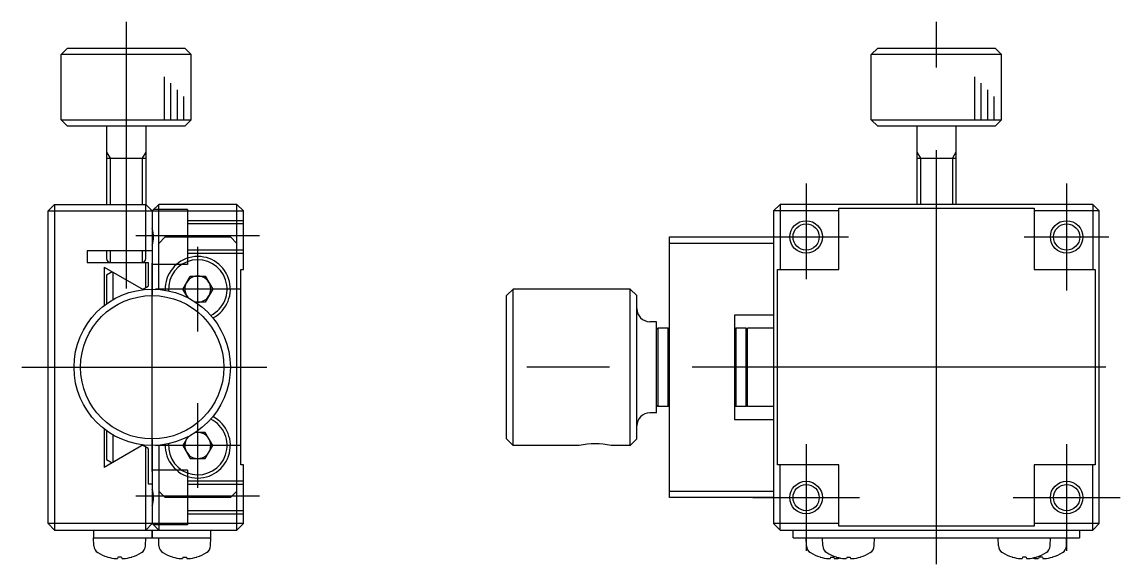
# Model space of a CAD drawing. Extents: x 1 to 221, y 0 to 139.
# Drawn here: x 136.2 to 220.5, y 54.2 to 95.8 of the extents above; entities that cross this region are included whole.
import ezdxf

# ---------------------------------------------------------------- set-up
doc = ezdxf.new("R2010")
doc.units = 0
doc.linetypes.add('CENTER', pattern=[50.8, 31.75, -6.35, 6.35, -6.35])
doc.linetypes.add('DASHED', pattern=[19.05, 12.7, -6.35])
doc.layers.get('0').update_dxf_attribs({"linetype": 'CONTINUOUS'})
doc.layers.add('CENTER', color=1, linetype='CENTER')

msp = doc.modelspace()

# ---------------------------------------------------------------- linework, layer by layer
at = {"color": 7, "linetype": 'CONTINUOUS'}
for p, q in [((139.692, 93.775), (139.192, 93.275)), ((139.692, 93.775), (148.692, 93.775)), ((148.692, 93.775), (149.192, 93.275)), ((201.901, 93.775), (201.401, 93.275)), ((201.901, 93.775), (210.901, 93.775)), ((210.901, 93.775), (211.401, 93.275)), ((149.192, 93.275), (139.192, 93.275)), ((139.192, 88.275), (139.192, 93.275)), ((149.192, 88.275), (149.192, 93.275)), ((211.401, 93.275), (201.401, 93.275)), ((201.401, 88.275), (201.401, 93.275)), ((211.401, 88.275), (211.401, 93.275)), ((139.192, 88.275), (149.192, 88.275)), ((139.692, 87.775), (139.192, 88.275)), ((148.692, 87.775), (139.692, 87.775)), ((142.692, 87.775), (142.692, 81.775)), ((145.692, 87.775), (145.692, 81.775)), ((148.692, 87.775), (149.192, 88.275)), ((201.401, 88.275), (211.401, 88.275)), ((201.901, 87.775), (201.401, 88.275)), ((210.901, 87.775), (201.901, 87.775)), ((204.901, 87.775), (204.901, 81.775)), ((207.901, 87.775), (207.901, 81.775)), ((210.901, 87.775), (211.401, 88.275)), ((142.692, 85.317), (145.692, 85.317)), ((204.901, 85.317), (207.901, 85.317)), ((138.692, 81.775), (138.192, 81.275)), ((138.192, 81.275), (153.192, 81.275)), ((138.192, 57.275), (138.192, 81.275)), ((138.692, 81.775), (138.692, 56.775)), ((138.692, 81.775), (145.692, 81.775)), ((145.692, 77.617), (145.692, 81.775)), ((146.192, 81.275), (145.692, 81.775)), ((146.192, 81.275), (146.692, 81.775)), ((146.192, 81.275), (146.192, 74.831)), ((146.692, 75.254), (146.692, 81.775)), ((152.692, 81.775), (146.692, 81.775)), ((152.692, 81.775), (153.192, 81.275)), ((152.692, 56.775), (152.692, 81.775)), ((153.192, 76.775), (153.192, 81.275)), ((193.901, 81.275), (194.401, 81.775)), ((193.901, 81.275), (193.901, 57.275)), ((198.901, 81.275), (193.901, 81.275)), ((218.401, 81.775), (194.401, 81.775)), ((194.401, 81.775), (194.401, 76.775)), ((198.901, 76.775), (198.901, 81.475)), ((198.901, 81.475), (213.901, 81.475)), ((213.901, 81.475), (213.901, 76.775)), ((218.901, 81.275), (213.901, 81.275)), ((218.401, 81.775), (218.901, 81.275)), ((218.401, 81.775), (218.401, 76.775)), ((218.901, 57.275), (218.901, 81.275)), ((146.692, 78.775), (147.192, 79.275)), ((147.192, 79.275), (152.192, 79.275)), ((152.192, 79.275), (152.692, 78.775)), ((185.901, 59.275), (185.901, 79.275)), ((185.901, 79.275), (193.901, 79.275)), ((193.901, 78.775), (185.901, 78.775)), ((141.192, 78.217), (141.192, 77.317)), ((146.192, 78.217), (141.192, 78.217)), ((142.692, 78.217), (142.692, 77.617)), ((141.192, 77.317), (145.892, 77.317)), ((142.492, 76.967), (145.493, 75.234)), ((142.492, 76.967), (142.492, 73.998)), ((145.692, 75.388), (145.692, 77.317)), ((145.892, 77.317), (145.892, 75.504)), ((152.992, 61.775), (152.992, 76.775)), ((152.992, 76.775), (153.192, 76.775)), ((194.201, 61.775), (194.201, 76.775)), ((194.201, 76.775), (198.901, 76.775)), ((213.901, 76.775), (218.601, 76.775)), ((218.601, 76.775), (218.601, 61.775)), ((143.125, 76.601), (142.692, 76.351)), ((142.692, 76.351), (142.692, 74.148)), ((143.192, 74.471), (143.192, 76.563)), ((148.537, 75.275), (149.115, 76.275)), ((149.115, 76.275), (150.27, 76.275)), ((150.27, 76.275), (150.847, 75.275)), ((145.459, 75.254), (145.892, 75.504)), ((148.915, 74.622), (148.537, 75.275)), ((150.847, 75.275), (150.27, 74.275)), ((173.401, 74.775), (173.901, 75.275)), ((173.901, 63.275), (173.901, 75.275)), ((182.901, 75.275), (173.901, 75.275)), ((182.901, 63.275), (182.901, 75.275)), ((183.401, 74.775), (182.901, 75.275)), ((150.27, 74.275), (149.509, 74.275)), ((173.401, 63.775), (173.401, 74.775)), ((183.401, 63.775), (183.401, 74.775)), ((184.901, 72.775), (184.401, 72.775)), ((184.901, 65.775), (184.901, 72.775)), ((193.901, 73.275), (190.901, 73.275)), ((190.901, 73.275), (190.901, 65.275)), ((184.901, 72.175), (185.001, 72.275)), ((185.001, 72.275), (185.001, 66.275)), ((185.801, 72.275), (185.001, 72.275)), ((185.801, 66.275), (185.801, 72.275)), ((185.901, 72.175), (185.801, 72.275)), ((190.901, 72.175), (191.001, 72.275)), ((191.001, 72.275), (191.001, 66.275)), ((191.801, 72.275), (191.001, 72.275)), ((191.801, 66.275), (191.801, 72.275)), ((191.901, 72.175), (191.801, 72.275)), ((191.901, 66.275), (191.901, 72.275)), ((193.901, 72.275), (191.901, 72.275)), ((184.901, 65.775), (184.401, 65.775)), ((184.901, 66.375), (185.001, 66.275)), ((185.801, 66.275), (185.001, 66.275)), ((185.901, 66.375), (185.801, 66.275)), ((190.901, 66.375), (191.001, 66.275)), ((191.801, 66.275), (191.001, 66.275)), ((191.901, 66.375), (191.801, 66.275)), ((193.901, 66.275), (191.901, 66.275)), ((190.901, 65.275), (193.901, 65.275)), ((142.492, 64.552), (142.492, 61.583)), ((142.692, 64.402), (142.692, 62.199)), ((143.192, 61.987), (143.192, 64.079)), ((150.27, 64.275), (149.509, 64.275)), ((150.847, 63.275), (150.27, 64.275)), ((145.493, 63.316), (142.492, 61.583)), ((145.892, 63.046), (145.459, 63.296)), ((146.192, 63.72), (146.192, 57.275)), ((146.692, 63.296), (146.692, 56.775)), ((148.915, 63.928), (148.537, 63.275)), ((148.537, 63.275), (149.115, 62.275)), ((150.27, 62.275), (150.847, 63.275)), ((173.401, 63.775), (173.901, 63.275)), ((178.971, 63.275), (173.901, 63.275)), ((182.901, 63.275), (181.43, 63.275)), ((183.401, 63.775), (182.901, 63.275)), ((145.692, 56.775), (145.692, 63.162)), ((145.892, 63.046), (145.892, 60.333)), ((142.692, 62.199), (143.125, 61.949)), ((149.115, 62.275), (150.27, 62.275)), ((153.192, 61.775), (152.992, 61.775)), ((153.192, 57.275), (153.192, 61.775)), ((198.901, 61.775), (194.201, 61.775)), ((194.401, 56.775), (194.401, 61.775)), ((198.901, 57.075), (198.901, 61.775)), ((218.601, 61.775), (213.901, 61.775)), ((213.901, 61.775), (213.901, 57.075)), ((218.401, 56.775), (218.401, 61.775)), ((145.892, 60.333), (146.192, 60.333)), ((146.192, 60.333), (146.192, 57.275)), ((147.192, 59.275), (146.692, 59.775)), ((152.192, 59.275), (147.192, 59.275)), ((152.692, 59.775), (152.192, 59.275)), ((185.901, 59.775), (193.901, 59.775)), ((193.901, 59.275), (185.901, 59.275)), ((153.192, 57.275), (138.192, 57.275)), ((138.192, 57.275), (138.692, 56.775)), ((138.692, 56.775), (152.692, 56.775)), ((141.692, 56.775), (141.692, 56.175)), ((145.692, 56.775), (146.192, 57.275)), ((146.692, 56.775), (146.192, 57.275)), ((146.192, 56.775), (146.192, 56.175)), ((146.192, 56.175), (146.192, 56.775)), ((150.692, 56.175), (150.692, 56.775)), ((153.192, 57.275), (152.692, 56.775)), ((194.401, 56.775), (193.901, 57.275)), ((198.901, 57.275), (193.901, 57.275)), ((194.401, 56.775), (218.401, 56.775)), ((195.401, 56.175), (195.401, 56.775)), ((213.901, 57.075), (198.901, 57.075)), ((218.901, 57.275), (213.901, 57.275)), ((217.401, 56.775), (217.401, 56.175)), ((218.901, 57.275), (218.401, 56.775)), ((141.692, 56.175), (150.692, 56.175)), ((141.713, 55.571), (141.692, 56.175)), ((145.671, 55.571), (145.692, 56.175)), ((146.713, 55.571), (146.692, 56.175)), ((150.671, 55.571), (150.692, 56.175)), ((195.401, 56.175), (217.401, 56.175)), ((196.422, 55.571), (196.401, 56.175)), ((197.672, 55.571), (197.651, 56.175)), ((201.63, 55.571), (201.651, 56.175)), ((211.172, 55.571), (211.151, 56.175)), ((215.13, 55.571), (215.151, 56.175)), ((216.38, 55.571), (216.401, 56.175)), ((142.775, 54.712), (142.774, 54.712)), ((143.554, 54.712), (143.53, 54.592)), ((143.831, 54.712), (143.554, 54.712)), ((143.831, 54.712), (143.855, 54.592)), ((144.611, 54.712), (144.609, 54.712)), ((147.774, 54.712), (147.775, 54.712)), ((148.554, 54.712), (148.53, 54.592)), ((148.554, 54.712), (148.831, 54.712)), ((148.831, 54.712), (148.855, 54.592)), ((149.609, 54.712), (149.611, 54.712)), ((197.482, 54.712), (197.484, 54.712)), ((198.262, 54.712), (198.238, 54.592)), ((198.262, 54.712), (198.539, 54.712)), ((198.539, 54.712), (198.563, 54.592)), ((198.732, 54.712), (198.734, 54.712)), ((199.512, 54.712), (199.488, 54.592)), ((199.512, 54.712), (199.789, 54.712)), ((199.789, 54.712), (199.813, 54.592)), ((200.568, 54.712), (200.569, 54.712)), ((212.234, 54.712), (212.232, 54.712)), ((213.012, 54.712), (212.988, 54.592)), ((213.289, 54.712), (213.012, 54.712)), ((213.289, 54.712), (213.313, 54.592)), ((214.069, 54.712), (214.068, 54.712)), ((214.262, 54.712), (214.238, 54.592)), ((214.539, 54.712), (214.262, 54.712)), ((214.539, 54.712), (214.563, 54.592)), ((215.319, 54.712), (215.318, 54.712))]:
    msp.add_line(p, q, dxfattribs=at)
at = {"color": 3, "linetype": 'CONTINUOUS'}
for p, q in [((147.133, 88.279), (147.133, 91.566)), ((147.633, 88.279), (147.633, 91.066)), ((209.341, 88.279), (209.341, 91.566)), ((209.841, 88.279), (209.841, 91.066)), ((148.133, 88.279), (148.133, 90.566)), ((210.341, 88.279), (210.341, 90.566)), ((148.633, 88.279), (148.633, 90.066)), ((210.841, 88.279), (210.841, 90.066)), ((142.692, 85.785), (142.963, 85.317)), ((142.963, 85.317), (142.963, 81.775)), ((145.692, 85.785), (145.422, 85.317)), ((145.422, 85.317), (145.422, 81.775)), ((204.901, 85.785), (205.171, 85.317)), ((205.171, 85.317), (205.171, 81.775)), ((207.901, 85.785), (207.63, 85.317)), ((207.63, 85.317), (207.63, 81.775)), ((142.963, 78.217), (142.963, 77.317)), ((145.422, 78.217), (145.422, 77.317))]:
    msp.add_line(p, q, dxfattribs=at)
at = {"color": 3, "linetype": 'DASHED'}
for p, q in [((148.892, 81.375), (146.292, 81.375)), ((148.892, 81.375), (148.892, 77.175)), ((153.192, 80.525), (148.892, 80.525)), ((153.192, 80.282), (148.892, 80.282)), ((153.192, 78.269), (148.892, 78.269)), ((148.892, 78.025), (153.192, 78.025)), ((148.892, 77.175), (146.192, 77.175)), ((148.892, 61.375), (146.192, 61.375)), ((148.892, 61.375), (148.892, 57.175)), ((153.192, 60.525), (148.892, 60.525)), ((153.192, 60.282), (148.892, 60.282)), ((153.192, 58.269), (148.892, 58.269)), ((148.892, 58.025), (153.192, 58.025)), ((148.892, 57.175), (146.292, 57.175))]:
    msp.add_line(p, q, dxfattribs=at)
at = {"color": 3, "linetype": 'CONTINUOUS'}
for centre in [(196.401, 79.275), (216.401, 79.275), (196.401, 59.275), (216.401, 59.275)]:
    msp.add_circle(centre, 1.25, dxfattribs=at)
at = {"color": 7, "linetype": 'CONTINUOUS'}
for centre, radius in [((196.401, 79.275), 1.006), ((216.401, 79.275), 1.006), ((146.192, 69.275), 6), ((146.192, 69.275), 5.5), ((196.401, 59.275), 1.006), ((216.401, 59.275), 1.006)]:
    msp.add_circle(centre, radius, dxfattribs=at)
for centre, radius, start, end in [((144.192, 79.275), 2.1, 342.24721, 17.75279), ((142.992, 77.617), 0.3, 180, 270), ((145.392, 77.617), 0.3, 270, 0), ((149.692, 75.275), 2.5, 297.55796, 181.92917), ((149.692, 75.275), 2.25, 296.11145, 183.37567), ((149.692, 75.275), 1, 257.23615, 222.25098), ((184.401, 73.775), 1, 180, 270), ((184.401, 64.775), 1, 90, 180), ((149.692, 63.275), 2.5, 178.07083, 62.44204), ((149.692, 63.275), 2.25, 176.62433, 63.88855), ((149.692, 63.275), 1, 137.74902, 102.76385), ((180.201, 57.402), 6, 78.17538, 101.82462), ((144.192, 59.275), 2.1, 342.24721, 17.75279), ((142.353, 55.593), 0.64, 182, 238.45538), ((143.692, 57.775), 3.2, 238.45538, 252.98882), ((143.692, 57.775), 3.2, 287.01118, 301.54462), ((145.031, 55.593), 0.64, 301.54462, 358), ((147.353, 55.593), 0.64, 182, 238.45538), ((148.692, 57.775), 3.2, 238.45538, 252.98882), ((148.692, 57.775), 3.2, 287.01118, 301.54462), ((150.031, 55.593), 0.64, 301.54462, 358), ((197.061, 55.593), 0.64, 182, 238.45538), ((198.401, 57.775), 3.2, 238.45538, 252.98882), ((198.311, 55.593), 0.64, 182, 238.45538), ((199.651, 57.775), 3.2, 238.45538, 252.98882), ((199.651, 57.775), 3.2, 287.01118, 301.54462), ((200.99, 55.593), 0.64, 301.54462, 358), ((211.811, 55.593), 0.64, 182, 238.45538), ((213.151, 57.775), 3.2, 238.45538, 252.98882), ((213.151, 57.775), 3.2, 287.01118, 301.54462), ((214.49, 55.593), 0.64, 301.54462, 358), ((214.401, 57.775), 3.2, 287.01118, 301.54462), ((215.74, 55.593), 0.64, 301.54462, 358), ((142.774, 54.772), 0.06, 252.98882, 270), ((143.688, 57.784), 3.204, 253.44375, 264.89639), ((143.526, 55.972), 1.385, 264.89687, 265.3919), ((143.527, 55.983), 1.396, 265.38973, 265.88661), ((143.521, 55.901), 1.314, 265.88435, 266.40943), ((143.511, 55.742), 1.155, 266.40671, 266.99002), ((143.503, 55.589), 1.002, 266.99389, 267.63854), ((143.5, 55.512), 0.924, 267.64193, 267.97695), ((143.498, 55.446), 0.859, 267.97657, 268.32534), ((143.496, 55.372), 0.784, 268.32488, 268.69262), ((143.494, 55.29), 0.702, 268.69206, 269.08529), ((143.492, 55.204), 0.616, 269.08456, 269.5116), ((143.492, 55.115), 0.528, 269.51064, 269.98244), ((143.492, 55.032), 0.444, 269.98228, 270.51144), ((143.492, 54.98), 0.392, 270.51129, 271.08639), ((143.493, 54.928), 0.341, 271.08514, 271.71929), ((143.495, 54.876), 0.288, 271.71764, 272.43), ((143.497, 54.825), 0.237, 272.42775, 273.24443), ((143.5, 54.777), 0.189, 273.24124, 274.19906), ((143.503, 54.733), 0.145, 274.19438, 275.34722), ((143.506, 54.694), 0.106, 275.34003, 276.77023), ((143.51, 54.663), 0.0743, 276.76001, 278.5945), ((143.513, 54.641), 0.0521, 278.58717, 280.89234), ((143.517, 54.624), 0.0349, 280.87521, 283.85841), ((143.52, 54.611), 0.0218, 283.82582, 287.87013), ((143.523, 54.602), 0.0126, 287.81345, 293.59086), ((143.525, 54.597), 0.00663, 293.50228, 302.32022), ((143.527, 54.594), 0.00314, 302.16967, 316.63067), ((143.528, 54.593), 0.00149, 316.58172, 340.38167), ((143.856, 54.593), 0.00148, 199.66688, 223.33711), ((143.857, 54.594), 0.00311, 223.32271, 237.7343), ((143.859, 54.597), 0.00652, 237.5517, 246.4044), ((143.862, 54.602), 0.0125, 246.27823, 252.05167), ((143.864, 54.611), 0.0216, 251.98924, 256.02482), ((143.868, 54.623), 0.0345, 255.99053, 258.97289), ((143.871, 54.64), 0.0515, 258.95309, 261.25789), ((143.874, 54.661), 0.0731, 261.24585, 263.09224), ((143.877, 54.689), 0.101, 263.09054, 264.58571), ((143.881, 54.728), 0.14, 264.57747, 265.76815), ((143.885, 54.773), 0.185, 265.76293, 266.74174), ((143.887, 54.823), 0.235, 266.73824, 267.56499), ((143.89, 54.877), 0.289, 267.56254, 268.27753), ((143.891, 54.933), 0.345, 268.27576, 268.90724), ((143.892, 54.989), 0.401, 268.90591, 269.47436), ((143.893, 55.043), 0.455, 269.47333, 269.99411), ((143.893, 55.097), 0.509, 269.99439, 270.47722), ((143.892, 55.187), 0.599, 270.47684, 270.91042), ((143.891, 55.279), 0.691, 270.90961, 271.30521), ((143.889, 55.367), 0.78, 271.30459, 271.67156), ((143.886, 55.449), 0.861, 271.67107, 272.0166), ((143.884, 55.522), 0.934, 272.0162, 272.34601), ((143.881, 55.584), 0.997, 272.34567, 272.66442), ((143.879, 55.634), 1.047, 272.66413, 272.97573), ((143.875, 55.718), 1.13, 272.98166, 273.57741), ((143.864, 55.884), 1.297, 273.5748, 274.1087), ((143.857, 55.987), 1.4, 274.10784, 275.1029), ((143.696, 57.784), 3.204, 275.10361, 286.55625), ((144.611, 54.772), 0.06, 270, 287.01118), ((147.774, 54.772), 0.06, 252.98882, 270), ((148.688, 57.784), 3.204, 253.44375, 264.89639), ((148.528, 55.987), 1.4, 264.8971, 265.89216), ((148.52, 55.884), 1.297, 265.8913, 266.4252), ((148.51, 55.718), 1.13, 266.42259, 267.01834), ((148.505, 55.634), 1.047, 267.02427, 267.33587), ((148.503, 55.584), 0.997, 267.33558, 267.65433), ((148.501, 55.522), 0.934, 267.65399, 267.9838), ((148.498, 55.449), 0.861, 267.9834, 268.32893), ((148.496, 55.367), 0.78, 268.32844, 268.69541), ((148.494, 55.279), 0.691, 268.69479, 269.09039), ((148.492, 55.187), 0.599, 269.08958, 269.52316), ((148.491, 55.097), 0.509, 269.52278, 270.00561), ((148.491, 55.043), 0.455, 270.00589, 270.52667), ((148.492, 54.989), 0.401, 270.52564, 271.09409), ((148.493, 54.933), 0.345, 271.09276, 271.72424), ((148.495, 54.877), 0.289, 271.72247, 272.43746), ((148.497, 54.823), 0.235, 272.43501, 273.26176), ((148.5, 54.773), 0.185, 273.25826, 274.23707), ((148.503, 54.728), 0.14, 274.23185, 275.42253), ((148.507, 54.689), 0.101, 275.41429, 276.90946), ((148.51, 54.661), 0.0731, 276.90776, 278.75415), ((148.514, 54.64), 0.0515, 278.74211, 281.04691), ((148.517, 54.623), 0.0345, 281.02711, 284.00947), ((148.52, 54.611), 0.0216, 283.97518, 288.01076), ((148.523, 54.602), 0.0125, 287.94833, 293.72177), ((148.525, 54.597), 0.00652, 293.5956, 302.4483), ((148.528, 54.593), 0.00148, 316.66289, 340.33312), ((148.527, 54.594), 0.00311, 302.2657, 316.67729), ((148.857, 54.594), 0.00314, 223.36933, 237.83033), ((148.856, 54.593), 0.00149, 199.61833, 223.41828), ((148.859, 54.597), 0.00663, 237.67978, 246.49772), ((148.862, 54.602), 0.0126, 246.40914, 252.18655), ((148.864, 54.611), 0.0218, 252.12987, 256.17418), ((148.868, 54.624), 0.0349, 256.14159, 259.12479), ((148.871, 54.641), 0.0521, 259.10766, 261.41283), ((148.874, 54.663), 0.0743, 261.4055, 263.23999), ((148.878, 54.694), 0.106, 263.22977, 264.65997), ((148.882, 54.733), 0.145, 264.65278, 265.80562), ((148.885, 54.777), 0.189, 265.80094, 266.75876), ((148.888, 54.825), 0.237, 266.75557, 267.57225), ((148.89, 54.876), 0.288, 267.57, 268.28236), ((148.891, 54.928), 0.341, 268.28071, 268.91486), ((148.892, 54.98), 0.392, 268.91361, 269.48871), ((148.893, 55.032), 0.444, 269.48856, 270.01772), ((148.893, 55.115), 0.528, 270.01756, 270.48936), ((148.892, 55.204), 0.616, 270.4884, 270.91544), ((148.891, 55.29), 0.702, 270.91471, 271.30794), ((148.889, 55.372), 0.784, 271.30738, 271.67512), ((148.887, 55.446), 0.859, 271.67466, 272.02343), ((148.884, 55.512), 0.924, 272.02305, 272.35807), ((148.881, 55.589), 1.002, 272.36146, 273.00611), ((148.873, 55.742), 1.155, 273.00998, 273.59329), ((148.863, 55.901), 1.314, 273.59057, 274.11565), ((148.857, 55.983), 1.396, 274.11339, 274.61027), ((148.858, 55.972), 1.385, 274.6081, 275.10313), ((148.696, 57.784), 3.204, 275.10361, 286.55625), ((149.611, 54.772), 0.06, 270, 287.01118), ((197.482, 54.772), 0.06, 252.98882, 270), ((198.397, 57.784), 3.204, 253.44377, 264.89636), ((198.236, 55.987), 1.4, 264.8971, 265.89216), ((198.229, 55.884), 1.297, 265.8913, 266.4252), ((198.218, 55.718), 1.13, 266.42259, 267.01834), ((198.214, 55.634), 1.047, 267.02427, 267.33587), ((198.212, 55.584), 0.997, 267.33558, 267.65433), ((198.209, 55.522), 0.934, 267.65399, 267.9838), ((198.206, 55.449), 0.861, 267.9834, 268.32893), ((198.204, 55.367), 0.78, 268.32844, 268.69541), ((198.202, 55.279), 0.691, 268.69479, 269.09039), ((198.201, 55.187), 0.599, 269.08958, 269.52316), ((198.2, 55.097), 0.509, 269.52278, 270.00561), ((198.2, 55.043), 0.455, 270.00589, 270.52667), ((198.2, 54.989), 0.401, 270.52564, 271.09409), ((198.202, 54.933), 0.345, 271.09276, 271.72424), ((198.203, 54.877), 0.289, 271.72247, 272.43746), ((198.205, 54.823), 0.235, 272.43501, 273.26176), ((198.208, 54.773), 0.185, 273.25826, 274.23707), ((198.212, 54.728), 0.14, 274.23185, 275.42253), ((198.215, 54.689), 0.101, 275.41429, 276.90946), ((198.219, 54.661), 0.0731, 276.90776, 278.75415), ((198.222, 54.64), 0.0515, 278.74211, 281.04691), ((198.225, 54.623), 0.0345, 281.02711, 284.00947), ((198.228, 54.611), 0.0216, 283.97518, 288.01076), ((198.231, 54.602), 0.0125, 287.94833, 293.72177), ((198.234, 54.597), 0.00652, 293.5956, 302.4483), ((198.236, 54.594), 0.00311, 302.2657, 316.67729), ((198.237, 54.593), 0.00148, 316.66289, 340.33312), ((198.565, 54.593), 0.00149, 199.61833, 223.41828), ((198.566, 54.594), 0.00314, 223.36933, 237.83033), ((198.568, 54.597), 0.00663, 237.67978, 246.49772), ((198.57, 54.602), 0.0126, 246.40914, 252.18655), ((198.573, 54.611), 0.0218, 252.12987, 256.17418), ((198.576, 54.624), 0.0349, 256.14159, 259.12479), ((198.579, 54.641), 0.0521, 259.10766, 261.41283), ((198.583, 54.663), 0.0743, 261.4055, 263.23999), ((198.587, 54.694), 0.106, 263.22977, 264.65997), ((198.59, 54.733), 0.145, 264.65278, 265.80562), ((198.593, 54.777), 0.189, 265.80094, 266.75876), ((198.596, 54.825), 0.237, 266.75557, 267.57225), ((198.598, 54.876), 0.288, 267.57, 268.28236), ((198.6, 54.928), 0.341, 268.28071, 268.91486), ((198.601, 54.98), 0.392, 268.91361, 269.48871), ((198.601, 55.032), 0.444, 269.48856, 270.01772), ((198.601, 55.115), 0.528, 270.01756, 270.48936), ((198.601, 55.204), 0.616, 270.4884, 270.91544), ((198.599, 55.29), 0.702, 270.91471, 271.30794), ((198.597, 55.372), 0.784, 271.30738, 271.67512), ((198.595, 55.446), 0.859, 271.67466, 272.02343), ((198.593, 55.512), 0.924, 272.02305, 272.35807), ((198.59, 55.589), 1.002, 272.36146, 273.00611), ((198.581, 55.742), 1.155, 273.00998, 273.59329), ((198.572, 55.901), 1.314, 273.59057, 274.11565), ((198.566, 55.983), 1.396, 274.11339, 274.61027), ((198.567, 55.972), 1.385, 274.6081, 275.10313), ((198.454, 57.443), 2.861, 274.73911, 281.5374), ((198.732, 54.772), 0.06, 252.98882, 270), ((199.647, 57.784), 3.204, 253.44377, 264.89636), ((199.486, 55.987), 1.4, 264.8971, 265.89216), ((199.479, 55.884), 1.297, 265.8913, 266.4252), ((199.468, 55.718), 1.13, 266.42259, 267.01834), ((199.464, 55.634), 1.047, 267.02427, 267.33587), ((199.462, 55.584), 0.997, 267.33558, 267.65433), ((199.459, 55.522), 0.934, 267.65399, 267.9838), ((199.456, 55.449), 0.861, 267.9834, 268.32893), ((199.454, 55.367), 0.78, 268.32844, 268.69541), ((199.452, 55.279), 0.691, 268.69479, 269.09039), ((199.451, 55.187), 0.599, 269.08958, 269.52316), ((199.45, 55.097), 0.509, 269.52278, 270.00561), ((199.45, 55.043), 0.455, 270.00589, 270.52667), ((199.45, 54.989), 0.401, 270.52564, 271.09409), ((199.452, 54.933), 0.345, 271.09276, 271.72424), ((199.453, 54.877), 0.289, 271.72247, 272.43746), ((199.455, 54.823), 0.235, 272.43501, 273.26176), ((199.458, 54.773), 0.185, 273.25826, 274.23707), ((199.462, 54.728), 0.14, 274.23185, 275.42253), ((199.465, 54.689), 0.101, 275.41429, 276.90946), ((199.469, 54.661), 0.0731, 276.90776, 278.75415), ((199.472, 54.64), 0.0515, 278.74211, 281.04691), ((199.475, 54.623), 0.0345, 281.02711, 284.00947), ((199.478, 54.611), 0.0216, 283.97518, 288.01076), ((199.481, 54.602), 0.0125, 287.94833, 293.72177), ((199.484, 54.597), 0.00652, 293.5956, 302.4483), ((199.486, 54.594), 0.00311, 302.2657, 316.67729), ((199.487, 54.593), 0.00148, 316.66289, 340.33312), ((199.815, 54.593), 0.00149, 199.61833, 223.41828), ((199.816, 54.594), 0.00314, 223.36933, 237.83033), ((199.818, 54.597), 0.00663, 237.67978, 246.49772), ((199.82, 54.602), 0.0126, 246.40914, 252.18655), ((199.823, 54.611), 0.0218, 252.12987, 256.17418), ((199.826, 54.624), 0.0349, 256.14159, 259.12479), ((199.829, 54.641), 0.0521, 259.10766, 261.41283), ((199.833, 54.663), 0.0743, 261.4055, 263.23999), ((199.837, 54.694), 0.106, 263.22977, 264.65997), ((199.84, 54.733), 0.145, 264.65278, 265.80562), ((199.843, 54.777), 0.189, 265.80094, 266.75876), ((199.846, 54.825), 0.237, 266.75557, 267.57225), ((199.848, 54.876), 0.288, 267.57, 268.28236), ((199.85, 54.928), 0.341, 268.28071, 268.91486), ((199.851, 54.98), 0.392, 268.91361, 269.48871), ((199.851, 55.032), 0.444, 269.48856, 270.01772), ((199.851, 55.115), 0.528, 270.01756, 270.48936), ((199.851, 55.204), 0.616, 270.4884, 270.91544), ((199.849, 55.29), 0.702, 270.91471, 271.30794), ((199.847, 55.372), 0.784, 271.30738, 271.67512), ((199.845, 55.446), 0.859, 271.67466, 272.02343), ((199.843, 55.512), 0.924, 272.02305, 272.35807), ((199.84, 55.589), 1.002, 272.36146, 273.00611), ((199.831, 55.742), 1.155, 273.00998, 273.59329), ((199.822, 55.901), 1.314, 273.59057, 274.11565), ((199.816, 55.983), 1.396, 274.11339, 274.61027), ((199.817, 55.972), 1.385, 274.6081, 275.10313), ((199.655, 57.784), 3.204, 275.10361, 286.55625), ((200.569, 54.772), 0.06, 270, 287.01118), ((212.232, 54.772), 0.06, 252.98882, 270), ((213.147, 57.784), 3.204, 253.44375, 264.89639), ((212.985, 55.972), 1.385, 264.89687, 265.3919), ((212.986, 55.983), 1.396, 265.38973, 265.88661), ((212.98, 55.901), 1.314, 265.88435, 266.40943), ((212.97, 55.742), 1.155, 266.40671, 266.99002), ((212.962, 55.589), 1.002, 266.99389, 267.63854), ((212.959, 55.512), 0.924, 267.64193, 267.97695), ((212.956, 55.446), 0.859, 267.97657, 268.32534), ((212.954, 55.372), 0.784, 268.32488, 268.69262), ((212.952, 55.29), 0.702, 268.69206, 269.08529), ((212.951, 55.204), 0.616, 269.08456, 269.5116), ((212.95, 55.115), 0.528, 269.51064, 269.98244), ((212.95, 55.032), 0.444, 269.98228, 270.51144), ((212.951, 54.98), 0.392, 270.51129, 271.08639), ((212.952, 54.928), 0.341, 271.08514, 271.71929), ((212.953, 54.876), 0.288, 271.71764, 272.43), ((212.955, 54.825), 0.237, 272.42775, 273.24443), ((212.958, 54.777), 0.189, 273.24124, 274.19906), ((212.961, 54.733), 0.145, 274.19438, 275.34722), ((212.965, 54.694), 0.106, 275.34003, 276.77023), ((212.969, 54.663), 0.0743, 276.76001, 278.5945), ((212.972, 54.641), 0.0521, 278.58717, 280.89234), ((212.975, 54.624), 0.0349, 280.87521, 283.85841), ((212.978, 54.611), 0.0218, 283.82582, 287.87013), ((212.981, 54.602), 0.0126, 287.81345, 293.59086), ((212.984, 54.597), 0.00663, 293.50228, 302.32022), ((212.986, 54.594), 0.00314, 302.16967, 316.63067), ((212.987, 54.593), 0.00149, 316.58172, 340.38167), ((213.315, 54.593), 0.00148, 199.66688, 223.33711), ((213.316, 54.594), 0.00311, 223.32271, 237.7343), ((213.318, 54.597), 0.00652, 237.5517, 246.4044), ((213.32, 54.602), 0.0125, 246.27823, 252.05167), ((213.323, 54.611), 0.0216, 251.98924, 256.02482), ((213.326, 54.623), 0.0345, 255.99053, 258.97289), ((213.329, 54.64), 0.0515, 258.95309, 261.25789), ((213.333, 54.661), 0.0731, 261.24585, 263.09224), ((213.336, 54.689), 0.101, 263.09054, 264.58571), ((213.34, 54.728), 0.14, 264.57747, 265.76815), ((213.343, 54.773), 0.185, 265.76293, 266.74174), ((213.346, 54.823), 0.235, 266.73824, 267.56499), ((213.348, 54.877), 0.289, 267.56254, 268.27753), ((213.35, 54.933), 0.345, 268.27576, 268.90724), ((213.351, 54.989), 0.401, 268.90591, 269.47436), ((213.352, 55.043), 0.455, 269.47333, 269.99411), ((213.352, 55.097), 0.509, 269.99439, 270.47722), ((213.351, 55.187), 0.599, 270.47684, 270.91042), ((213.349, 55.279), 0.691, 270.90961, 271.30521), ((213.347, 55.367), 0.78, 271.30459, 271.67156), ((213.345, 55.449), 0.861, 271.67107, 272.0166), ((213.342, 55.522), 0.934, 272.0162, 272.34601), ((213.34, 55.584), 0.997, 272.34567, 272.66442), ((213.338, 55.634), 1.047, 272.66413, 272.97573), ((213.333, 55.718), 1.13, 272.98166, 273.57741), ((213.323, 55.884), 1.297, 273.5748, 274.1087), ((213.315, 55.987), 1.4, 274.10784, 275.1029), ((213.155, 57.784), 3.204, 275.10364, 286.55623), ((214.348, 57.443), 2.861, 258.4626, 265.26089), ((214.069, 54.772), 0.06, 270, 287.01118), ((214.235, 55.972), 1.385, 264.89687, 265.3919), ((214.236, 55.983), 1.396, 265.38973, 265.88661), ((214.23, 55.901), 1.314, 265.88435, 266.40943), ((214.22, 55.742), 1.155, 266.40671, 266.99002), ((214.212, 55.589), 1.002, 266.99389, 267.63854), ((214.209, 55.512), 0.924, 267.64193, 267.97695), ((214.206, 55.446), 0.859, 267.97657, 268.32534), ((214.204, 55.372), 0.784, 268.32488, 268.69262), ((214.202, 55.29), 0.702, 268.69206, 269.08529), ((214.201, 55.204), 0.616, 269.08456, 269.5116), ((214.2, 55.115), 0.528, 269.51064, 269.98244), ((214.2, 55.032), 0.444, 269.98228, 270.51144), ((214.201, 54.98), 0.392, 270.51129, 271.08639), ((214.202, 54.928), 0.341, 271.08514, 271.71929), ((214.203, 54.876), 0.288, 271.71764, 272.43), ((214.205, 54.825), 0.237, 272.42775, 273.24443), ((214.208, 54.777), 0.189, 273.24124, 274.19906), ((214.211, 54.733), 0.145, 274.19438, 275.34722), ((214.215, 54.694), 0.106, 275.34003, 276.77023), ((214.219, 54.663), 0.0743, 276.76001, 278.5945), ((214.222, 54.641), 0.0521, 278.58717, 280.89234), ((214.225, 54.624), 0.0349, 280.87521, 283.85841), ((214.228, 54.611), 0.0218, 283.82582, 287.87013), ((214.231, 54.602), 0.0126, 287.81345, 293.59086), ((214.234, 54.597), 0.00663, 293.50228, 302.32022), ((214.236, 54.594), 0.00314, 302.16967, 316.63067), ((214.237, 54.593), 0.00149, 316.58172, 340.38167), ((214.565, 54.593), 0.00148, 199.66688, 223.33711), ((214.566, 54.594), 0.00311, 223.32271, 237.7343), ((214.568, 54.597), 0.00652, 237.5517, 246.4044), ((214.57, 54.602), 0.0125, 246.27823, 252.05167), ((214.573, 54.611), 0.0216, 251.98924, 256.02482), ((214.576, 54.623), 0.0345, 255.99053, 258.97289), ((214.579, 54.64), 0.0515, 258.95309, 261.25789), ((214.583, 54.661), 0.0731, 261.24585, 263.09224), ((214.586, 54.689), 0.101, 263.09054, 264.58571), ((214.59, 54.728), 0.14, 264.57747, 265.76815), ((214.593, 54.773), 0.185, 265.76293, 266.74174), ((214.596, 54.823), 0.235, 266.73824, 267.56499), ((214.598, 54.877), 0.289, 267.56254, 268.27753), ((214.6, 54.933), 0.345, 268.27576, 268.90724), ((214.601, 54.989), 0.401, 268.90591, 269.47436), ((214.602, 55.043), 0.455, 269.47333, 269.99411), ((214.602, 55.097), 0.509, 269.99439, 270.47722), ((214.601, 55.187), 0.599, 270.47684, 270.91042), ((214.599, 55.279), 0.691, 270.90961, 271.30521), ((214.597, 55.367), 0.78, 271.30459, 271.67156), ((214.595, 55.449), 0.861, 271.67107, 272.0166), ((214.592, 55.522), 0.934, 272.0162, 272.34601), ((214.59, 55.584), 0.997, 272.34567, 272.66442), ((214.588, 55.634), 1.047, 272.66413, 272.97573), ((214.583, 55.718), 1.13, 272.98166, 273.57741), ((214.573, 55.884), 1.297, 273.5748, 274.1087), ((214.565, 55.987), 1.4, 274.10784, 275.1029), ((214.405, 57.784), 3.204, 275.10364, 286.55623), ((215.319, 54.772), 0.06, 270, 287.01118)]:
    msp.add_arc(centre, radius, start, end, dxfattribs=at)
at = {"layer": 'CENTER', "color": 1, "linetype": 'CENTER'}
for p, q in [((144.192, 95.775), (144.192, 75.317)), ((206.401, 54.175), (206.401, 95.775)), ((196.401, 83.375), (196.401, 76.025)), ((216.401, 83.375), (216.401, 75.175)), ((144.942, 79.4), (154.442, 79.4)), ((193.151, 79.275), (199.651, 79.275)), ((213.151, 79.275), (219.651, 79.275)), ((149.692, 72.025), (149.692, 78.525)), ((146.192, 61.275), (146.192, 77.275)), ((152.942, 75.275), (146.442, 75.275)), ((136.192, 69.275), (154.992, 69.275)), ((219.401, 69.275), (171.401, 69.275)), ((149.692, 60.025), (149.692, 66.525)), ((152.942, 63.275), (146.442, 63.275)), ((196.401, 63.375), (196.401, 55.175)), ((216.401, 63.375), (216.401, 55.175)), ((144.942, 59.4), (154.442, 59.4)), ((192.301, 59.275), (200.501, 59.275)), ((212.301, 59.275), (220.501, 59.275))]:
    msp.add_line(p, q, dxfattribs=at)

doc.saveas('drawing.dxf')
